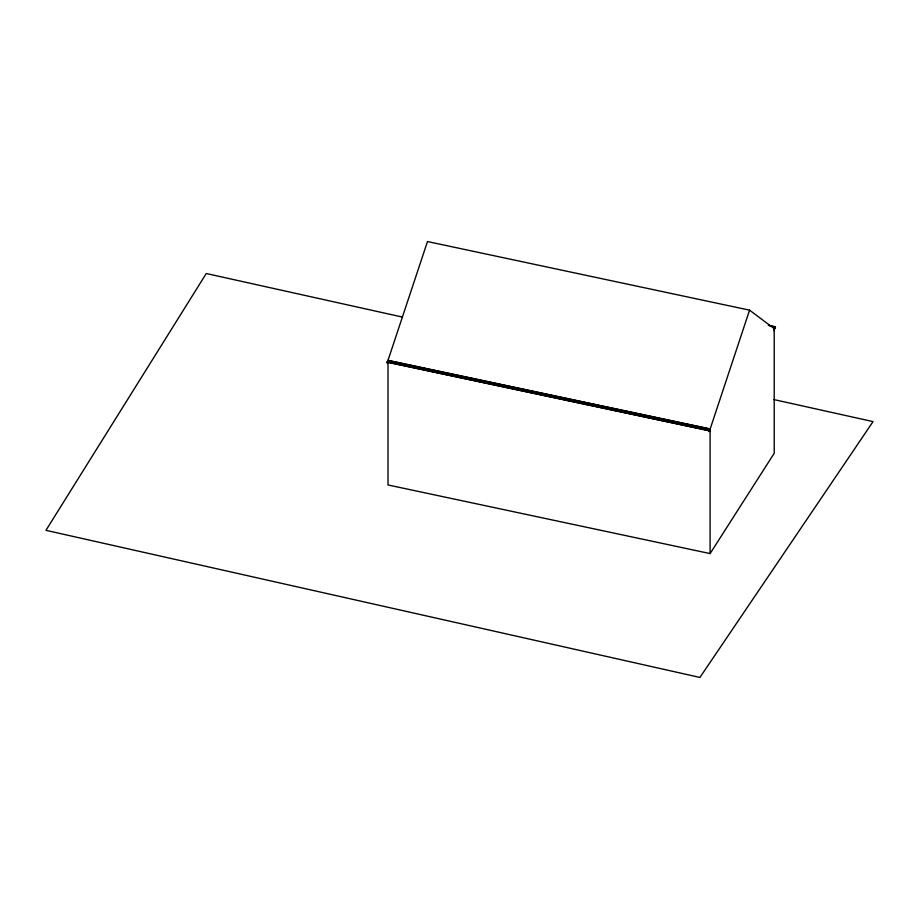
<?xml version="1.0" encoding="UTF-8"?>
<svg xmlns="http://www.w3.org/2000/svg" width="919" height="919" viewBox="0 0 919 919"><rect width="100%" height="100%" fill="white"/><g stroke="black" fill="none" stroke-linecap="round" stroke-linejoin="round"><path stroke-width="1.38" d="M387.91 361.27L388.002 360.42L387.68 362.132M709.985 429.506L749.571 310.162L427.484 241.548L388.013 360.34L388.013 484.968L710.1 553.583L774.212 453.274L774.212 328.646L749.571 310.162M775.36 327.221L768.468 325.246M709.617 431.103L710.088 429.035L387.921 360.512M775.441 327.153C775.119 329.68 773.407 329.324 775.108 328.336M709.996 429.885L709.767 430.747M387.749 361.661L387.531 362.488M386.876 362.052L708.963 430.666L386.876 362.052L386.956 362.971L387.508 362.327M709.594 430.942L709.043 431.585L708.963 430.666M775.464 326.739L768.376 325.349M774.212 328.646L774.212 331.001M388.013 360.34L710.1 428.955L710.1 553.583M402.373 317.066L206.258 273.517L45.95 530.332L699.91 677.452L873.05 421.603L773.591 399.512"/></g></svg>
